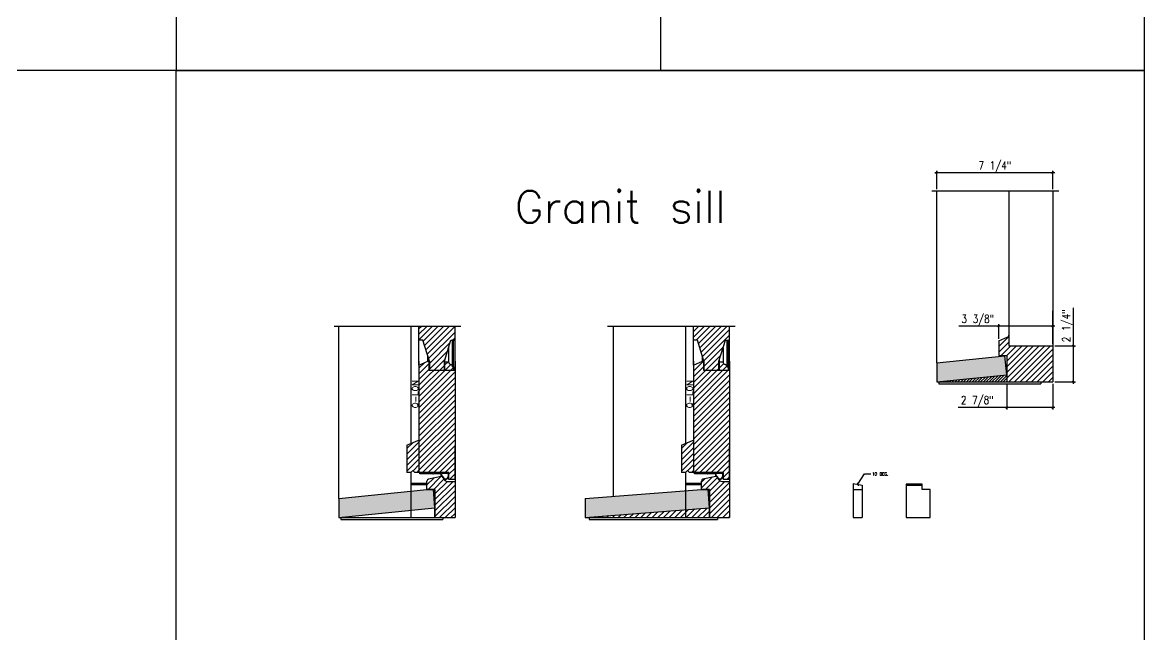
# Model space of a CAD drawing. Header units: inches. Extents: x 1985 to 11287, y 379 to 4336.
# Drawn here: x 7615.7 to 7685.8, y 3393.6 to 3431.8 of the extents above; entities that cross this region are included whole.
import ezdxf

# ---------------------------------------------------------------- set-up
doc = ezdxf.new("R2010")
doc.units = ezdxf.units.IN
doc.header["$MEASUREMENT"] = 0
doc.layers.get('0').update_dxf_attribs({"linetype": 'CONTINUOUS'})
doc.layers.get('Defpoints').update_dxf_attribs({"linetype": 'CONTINUOUS'})
for name, color, linetype in [('Alum. plate 99', 4, 'CONTINUOUS'), ('COTE1-1 99', 7, 'CONTINUOUS'), ('detail 99', 30, 'CONTINUOUS'), ('glazing tape 99', 7, 'CONTINUOUS'), ('granit sill 99', 204, 'CONTINUOUS'), ('hatch 99', 1, 'CONTINUOUS'), ('separation 99', 3, 'CONTINUOUS'), ('weatherstripping 99', 5, 'CONTINUOUS'), ('wood detail 99', 7, 'CONTINUOUS')]:
    doc.layers.add(name, color=color, linetype=linetype)
doc.styles.get("Standard").update_dxf_attribs({"font": 'txt.shx', "width": 0.8})
doc.dimstyles.new('Elevation', dxfattribs={"dimscale": 2, "dimtxt": 0.75, "dimasz": 0.0625, "dimexe": 0.0625, "dimexo": 0.0625, "dimgap": 0.0625, "dimtad": 1, "dimdec": 5, "dimzin": 0, "dimdsep": 46, "dimlunit": 5, "dimtxsty": 'Standard', "dimblk1": 'OBLIQUE', "dimblk2": 'OBLIQUE', "dimsah": 1, "dimcen": 2, "dimdle": 0.0625, "dimclrd": 1, "dimclre": 1, "dimadec": 1, "dimazin": 0, "dimtfac": 0.375, "dimtdec": 5, "dimtmove": 0, "dimatfit": 3, "dimldrblk": 'OBLIQUE', "dimfxl": 1, "dimfrac": 2, "dimtolj": 1, "dimtzin": 0, "dimarcsym": 0})
pattern_1 = [(37.5, (7885.127765, 3321.617115), (-0.003149668, 0.096341188), [0, -0.076, 0, -0.085, 0, -0.08125]), (7.5, (7885.12776, 3321.61711), (0.088488835, 0.141107303), [0, -0.041, 0, -0.0685, 0, -0.02625]), (327.5, (7885.066265, 3321.617115), (0.155707093, 0.000282953), [0, -0.025, 0, -0.09, 0, -0.1175]), (317.5, (7885.06626, 3321.61711), (0.15030633, 0.04388378), [0, -0.0125, 0, -0.059, 0, -0.0675])]

# ---------------------------------------------------------------- blocks, each defined once
blk = doc.blocks.new('_OBLIQUE')
at = {"color": 0, "linetype": 'ByBlock'}
blk.add_line((-0.5, -0.5), (0.5, 0.5), dxfattribs=at)
blk = doc.blocks.new('*D740')
at = {"layer": 'COTE1-1 99', "color": 1, "lineweight": -2, "transparency": 16777216}
for p, q in [((7681.323, 3411.571), (7681.323, 3413.946)), ((7680.154, 3411.571), (7681.448, 3411.571)), ((7681.323, 3409.196), (7681.323, 3411.571)), ((7680.154, 3409.321), (7681.448, 3409.321))]:
    blk.add_line(p, q, dxfattribs=at)
at = {"layer": 'Defpoints', "color": 0, "transparency": 16777216}
for p in [(7680.029, 3411.571), (7681.323, 3411.571), (7680.029, 3409.321)]:
    blk.add_point(p, dxfattribs=at)
at = {"layer": 'COTE1-1 99', "color": 1, "lineweight": -2, "transparency": 16777216, "xscale": 0.125, "yscale": 0.125, "zscale": 0.125}
for p, rotation in [((7681.323, 3411.571), 90), ((7681.323, 3409.321), 270)]:
    blk.add_blockref('_OBLIQUE', p, dxfattribs=dict(at, rotation=rotation))
at = {"layer": 'COTE1-1 99', "color": 0, "transparency": 16777216, "insert": (7680.948, 3412.821), "char_height": 0.5, "attachment_point": 5, "rotation": 90}
blk.add_mtext('\\A1;2 1/4"', dxfattribs=at)
blk = doc.blocks.new('*D741')
at = {"layer": 'COTE1-1 99', "color": 1, "lineweight": -2, "transparency": 16777216}
for p, q in [((7677.154, 3409.196), (7677.154, 3407.608)), ((7680.029, 3409.196), (7680.029, 3407.608)), ((7677.154, 3407.733), (7674.113, 3407.733)), ((7680.154, 3407.733), (7677.154, 3407.733))]:
    blk.add_line(p, q, dxfattribs=at)
at = {"layer": 'Defpoints', "color": 0, "transparency": 16777216}
for p in [(7677.154, 3409.321), (7680.029, 3409.321), (7677.154, 3407.733)]:
    blk.add_point(p, dxfattribs=at)
at = {"layer": 'COTE1-1 99', "color": 1, "lineweight": -2, "transparency": 16777216, "xscale": 0.125, "yscale": 0.125, "zscale": 0.125, "rotation": 180}
blk.add_blockref('_OBLIQUE', (7677.154, 3407.733), dxfattribs=at)
at = {"layer": 'COTE1-1 99', "color": 1, "lineweight": -2, "transparency": 16777216, "xscale": 0.125, "yscale": 0.125, "zscale": 0.125}
blk.add_blockref('_OBLIQUE', (7680.029, 3407.733), dxfattribs=at)
at = {"layer": 'COTE1-1 99', "color": 0, "transparency": 16777216, "insert": (7675.304, 3408.108), "char_height": 0.5, "attachment_point": 5}
blk.add_mtext('\\A1;2 7/8"', dxfattribs=at)
blk = doc.blocks.new('*D742')
at = {"layer": 'COTE1-1 99', "color": 1, "lineweight": -2, "transparency": 16777216}
for p, q in [((7676.654, 3412.798), (7674.146, 3412.798)), ((7676.654, 3412.018), (7676.654, 3412.923)), ((7680.154, 3412.798), (7676.654, 3412.798)), ((7680.029, 3411.696), (7680.029, 3412.923))]:
    blk.add_line(p, q, dxfattribs=at)
at = {"layer": 'Defpoints', "color": 0, "transparency": 16777216}
for p in [(7676.654, 3412.798), (7676.654, 3411.893), (7680.029, 3411.571)]:
    blk.add_point(p, dxfattribs=at)
at = {"layer": 'COTE1-1 99', "color": 1, "lineweight": -2, "transparency": 16777216, "xscale": 0.125, "yscale": 0.125, "zscale": 0.125, "rotation": 180}
blk.add_blockref('_OBLIQUE', (7676.654, 3412.798), dxfattribs=at)
at = {"layer": 'COTE1-1 99', "color": 1, "lineweight": -2, "transparency": 16777216, "xscale": 0.125, "yscale": 0.125, "zscale": 0.125}
blk.add_blockref('_OBLIQUE', (7680.029, 3412.798), dxfattribs=at)
at = {"layer": 'COTE1-1 99', "color": 0, "transparency": 16777216, "insert": (7675.338, 3413.173), "char_height": 0.5, "attachment_point": 5}
blk.add_mtext('\\A1;3 3/8"', dxfattribs=at)
blk = doc.blocks.new('*D743')
at = {"layer": 'COTE1-1 99', "color": 1, "lineweight": -2, "transparency": 16777216}
for p, q in [((7680.154, 3422.379), (7672.654, 3422.379)), ((7672.779, 3421.363), (7672.779, 3422.504)), ((7680.029, 3421.363), (7680.029, 3422.504))]:
    blk.add_line(p, q, dxfattribs=at)
at = {"layer": 'Defpoints', "color": 0, "transparency": 16777216}
for p in [(7672.779, 3422.379), (7672.779, 3421.238), (7680.029, 3421.238)]:
    blk.add_point(p, dxfattribs=at)
at = {"layer": 'COTE1-1 99', "color": 1, "lineweight": -2, "transparency": 16777216, "xscale": 0.125, "yscale": 0.125, "zscale": 0.125, "rotation": 180}
blk.add_blockref('_OBLIQUE', (7672.779, 3422.379), dxfattribs=at)
at = {"layer": 'COTE1-1 99', "color": 1, "lineweight": -2, "transparency": 16777216, "xscale": 0.125, "yscale": 0.125, "zscale": 0.125}
blk.add_blockref('_OBLIQUE', (7680.029, 3422.379), dxfattribs=at)
at = {"layer": 'COTE1-1 99', "color": 0, "transparency": 16777216, "insert": (7676.404, 3422.754), "char_height": 0.5, "attachment_point": 5}
blk.add_mtext('\\A1;7 1/4"', dxfattribs=at)

msp = doc.modelspace()

# ---------------------------------------------------------------- hatches: boundary and pattern name
at = {"layer": 'glazing tape 99'}
h = msp.add_hatch(color=7, dxfattribs=at)
h.paths.add_polyline_path([(7641.097868, 3410.609884), (7641.066568, 3410.609884), (7641.066568, 3410.04737), (7641.097868, 3410.04737)])
h.paths.add_polyline_path([(7642.066568, 3410.586384), (7642.035268, 3410.586384), (7642.035268, 3410.04737), (7642.066568, 3410.04737)])
h = msp.add_hatch(color=7, dxfattribs=at)
h.paths.add_polyline_path([(7658.236057, 3410.609884), (7658.204757, 3410.609884), (7658.204757, 3410.04737), (7658.236057, 3410.04737)])
h.paths.add_polyline_path([(7659.204757, 3410.586384), (7659.173457, 3410.586384), (7659.173457, 3410.04737), (7659.204757, 3410.04737)])
at = {"layer": 'granit sill 99'}
h = msp.add_hatch(dxfattribs=at)
h.set_pattern_fill('AR-SAND', color=3, scale=0.05, style=0)
h.set_pattern_definition([(37.5, (52.51639, 8.46121), (-0.0031496679, 0.09634118845), [0, -0.076, 0, -0.085, 0, -0.08125]), (7.5, (52.51639, 8.46121), (0.0884888353, 0.1411073033), [0, -0.041, 0, -0.0685, 0, -0.02625]), (327.5, (52.45489, 8.46121), (0.1557070931, 0.0002829527), [0, -0.025, 0, -0.09, 0, -0.1175]), (317.5, (52.45489, 8.46121), (0.1503063302, 0.0438837782), [0, -0.0125, 0, -0.059, 0, -0.0675])])
h.paths.add_polyline_path([(7677.154287, 3409.75958), (7677.033184, 3410.943695), (7672.779299, 3410.508638), (7672.779299, 3409.321138)])
h = msp.add_hatch(dxfattribs=at)
h.set_pattern_fill('AR-SAND', color=3, scale=0.05, style=0)
h.set_pattern_definition(pattern_1)
h.paths.add_polyline_path([(7639.941556, 3401.310893), (7639.941556, 3402.507651), (7635.441568, 3402.047424), (7635.441568, 3400.859924)])
h.paths.add_polyline_path([(7641.441568, 3401.461218), (7641.352444, 3402.609924), (7640.941557, 3402.609924), (7639.941556, 3402.507651), (7639.941556, 3401.310893)])
h = msp.add_hatch(dxfattribs=at)
h.set_pattern_fill('AR-SAND', color=3, scale=0.05, style=0)
h.set_pattern_definition(pattern_1)
h.paths.add_polyline_path([(7657.079745, 3402.532338), (7650.829757, 3402.047424), (7650.829757, 3400.859924), (7657.079745, 3401.344838)])
h.paths.add_polyline_path([(7658.490633, 3402.609924), (7658.079746, 3402.609924), (7657.079745, 3402.532338), (7657.079745, 3401.344838), (7658.579757, 3401.461218)])
h = msp.add_hatch(dxfattribs=at)
h.set_pattern_fill('ANSI31', color=256, scale=2, style=0)
h.set_pattern_definition([(45, (7885.12776, 3321.61711), (-0.1767767, 0.1767767), [])])
h.paths.add_polyline_path([(7658.579757, 3401.461218), (7657.079745, 3401.344838), (7657.079745, 3400.859924), (7658.579757, 3400.859924)])
h.paths.add_polyline_path([(7657.079745, 3401.344838), (7650.829757, 3400.859924), (7657.079745, 3400.859924)])
at = {"layer": 'hatch 99'}
h = msp.add_hatch(dxfattribs=at)
h.set_pattern_fill('ANSI31', color=256, scale=2, style=0)
h.paths.add_polyline_path([(7642.691568, 3403.109924), (7642.254017, 3403.109924, -0.357812282), (7641.950913, 3403.346527, 0.300345872), (7641.835962, 3403.422424), (7641.027704, 3403.250131, 0.324394407), (7640.941557, 3403.131322), (7640.941557, 3402.609924), (7641.441568, 3402.609924), (7641.441568, 3400.859924), (7641.941568, 3400.859924), (7642.691568, 3400.859924), (7642.691568, 3401.489265)])
h.paths.add_polyline_path([(7642.691568, 3409.773172), (7642.691568, 3410.04737), (7641.066568, 3410.04737), (7641.066568, 3410.609884), (7641.004068, 3410.609884), (7640.441568, 3410.368813), (7640.441568, 3409.086504), (7640.441568, 3403.672419), (7640.566568, 3403.672419), (7642.316568, 3403.672419), (7642.316568, 3403.412015), (7642.316568, 3403.23497), (7642.691568, 3403.23497), (7642.691568, 3405.299564)])
h.paths.add_polyline_path([(7642.605568, 3410.270584), (7642.543068, 3410.270584), (7642.543068, 3410.277274, 0.396713131), (7642.418068, 3410.403334, -0.33870461), (7642.293068, 3410.586384), (7642.066568, 3410.586384), (7642.066568, 3410.04737), (7642.605568, 3410.04737)], flags=17)
h.paths.add_polyline_path([(7642.441568, 3411.922384), (7642.691568, 3411.922384), (7642.691568, 3412.777047), (7640.441568, 3412.777047), (7640.441568, 3411.922384), (7640.691568, 3411.922384), (7641.099192, 3410.609884), (7641.097868, 3410.609884), (7641.097868, 3410.04737), (7642.035268, 3410.04737), (7642.035268, 3410.609884)])
h = msp.add_hatch(dxfattribs=at)
h.set_pattern_fill('ANSI31', color=256, scale=2, style=0)
h.paths.add_polyline_path([(7659.829757, 3403.109924), (7659.392205, 3403.109924, -0.357812282), (7659.089102, 3403.346527, 0.300345872), (7658.97415, 3403.422424), (7658.165893, 3403.250131, 0.324394407), (7658.079746, 3403.131322), (7658.079746, 3402.609924), (7658.579757, 3402.609924), (7658.579757, 3400.859924), (7659.079757, 3400.859924), (7659.829757, 3400.859924), (7659.829757, 3401.489265)])
h.paths.add_polyline_path([(7659.829757, 3405.299564), (7659.829757, 3409.773172), (7659.829757, 3410.04737), (7658.204757, 3410.04737), (7658.204757, 3410.609884), (7658.142257, 3410.609884), (7657.579757, 3410.368813), (7657.579757, 3409.086504), (7657.579757, 3403.672419), (7657.704757, 3403.672419), (7659.454757, 3403.672419), (7659.454757, 3403.412015), (7659.454757, 3403.23497), (7659.829757, 3403.23497)])
h.paths.add_polyline_path([(7659.579757, 3411.922384), (7659.829757, 3411.922384), (7659.829757, 3412.777047), (7657.579757, 3412.777047), (7657.579757, 3411.922384), (7657.829757, 3411.922384), (7658.237381, 3410.609884), (7658.236057, 3410.609884), (7658.236057, 3410.04737), (7659.173457, 3410.04737), (7659.173457, 3410.609884)])
h.paths.add_polyline_path([(7659.556257, 3410.403334, -0.33870461), (7659.431257, 3410.586384), (7659.204757, 3410.586384), (7659.204757, 3410.04737), (7659.743757, 3410.04737), (7659.743757, 3410.270584), (7659.681257, 3410.270584), (7659.681257, 3410.277274, 0.396713131)], flags=17)
h = msp.add_hatch(dxfattribs=at)
h.set_pattern_fill('ANSI31', color=256, scale=2, style=0)
h.set_pattern_definition([(45, (52.5164, 8.46121), (-0.176776695, 0.176776695), [])])
h.paths.add_polyline_path([(7677.920511, 3411.571138), (7677.279287, 3411.571138), (7677.279287, 3412.133652), (7677.216787, 3412.133652), (7676.654287, 3411.89258), (7676.654287, 3410.968865), (7677.154287, 3410.968865), (7677.154287, 3409.321138), (7679.279299, 3409.321138), (7680.029299, 3409.321138), (7680.029299, 3409.950479), (7680.029299, 3411.571138)])
h = msp.add_hatch(dxfattribs=at)
h.set_pattern_fill('ANSI31', color=256, scale=2, style=0)
h.set_pattern_definition([(45, (8020.00785, 2240.09324), (-0.176776695, 0.176776695), [])])
h.paths.add_polyline_path([(7640.441568, 3405.672469), (7640.379068, 3405.672469), (7639.691568, 3405.377826), (7639.691568, 3403.672419), (7639.941568, 3403.672419), (7640.066568, 3403.797419), (7640.191568, 3403.672419), (7640.441568, 3403.672419)])
h = msp.add_hatch(dxfattribs=at)
h.set_pattern_fill('ANSI31', color=256, scale=2, style=0)
h.set_pattern_definition([(45, (8037.14604, 2240.09324), (-0.176776695, 0.176776695), [])])
h.paths.add_polyline_path([(7657.579757, 3405.672469), (7657.517257, 3405.672469), (7656.829757, 3405.377826), (7656.829757, 3403.672419), (7657.079757, 3403.672419), (7657.204757, 3403.797419), (7657.329757, 3403.672419), (7657.579757, 3403.672419)])
at = {"layer": 'wood detail 99'}
h = msp.add_hatch(dxfattribs=at)
h.set_pattern_fill('ANSI31', color=256, style=0)
h.set_pattern_definition([(45, (52.51639, 8.46121), (-0.0883883476, 0.0883883476), [])])
h.paths.add_polyline_path([(7672.779299, 3409.321138), (7677.154287, 3409.321138), (7677.154287, 3409.75958)])

# ---------------------------------------------------------------- linework, layer by layer
at = {"layer": 'Alum. plate 99'}
for p, q in [((7672.904299, 3409.321138), (7679.279299, 3409.321138)), ((7672.904299, 3409.321138), (7672.904299, 3409.196138)), ((7672.904299, 3409.196138), (7679.279299, 3409.196138)), ((7679.279299, 3409.321138), (7679.279299, 3409.196138)), ((7635.566568, 3400.859924), (7641.941568, 3400.859924)), ((7635.566568, 3400.859924), (7635.566568, 3400.734924)), ((7635.566568, 3400.734924), (7641.941568, 3400.734924)), ((7641.941568, 3400.859924), (7641.941568, 3400.734924)), ((7651.079757, 3400.859924), (7651.079757, 3400.734924)), ((7651.079757, 3400.859924), (7659.079757, 3400.859924)), ((7651.079757, 3400.734924), (7659.079757, 3400.734924)), ((7659.079757, 3400.859924), (7659.079757, 3400.734924))]:
    msp.add_line(p, q, dxfattribs=at)
at = {"layer": 'granit sill 99'}
for p, q in [((7672.779299, 3410.508638), (7677.033184, 3410.943695)), ((7672.779299, 3410.508638), (7672.779299, 3409.321138)), ((7672.779299, 3409.321138), (7677.154287, 3409.75958)), ((7635.441568, 3402.047424), (7640.941557, 3402.609924)), ((7641.441568, 3401.461218), (7641.352444, 3402.609924)), ((7650.829757, 3402.047424), (7658.079746, 3402.609924)), ((7658.579757, 3401.461218), (7658.490633, 3402.609924)), ((7635.441568, 3402.047424), (7635.441568, 3400.859924)), ((7635.441568, 3400.859924), (7641.441568, 3401.461218)), ((7650.829757, 3402.047424), (7650.829757, 3400.859924)), ((7650.829757, 3400.859924), (7658.579757, 3401.461218))]:
    msp.add_line(p, q, dxfattribs=at)
at = {"layer": 'separation 99'}
for p, q in [((7685.752407, 3276.128059), (7685.752407, 3764.575732)), ((7655.514582, 3468.707265), (7655.514582, 3428.766598)), ((7625.276756, 3344.375051), (7625.276756, 3428.766598))]:
    msp.add_line(p, q, dxfattribs=at)
for points in [[(7625.276756, 3428.766598), (7685.752407, 3428.766598), (7685.752407, 3468.707265), (7625.276756, 3468.707265)], [(7484.325689, 3276.128059), (7685.752407, 3276.128059), (7685.752407, 3428.766598), (7484.325689, 3428.766598)]]:
    msp.add_lwpolyline(points, close=True, dxfattribs=at)
at = {"layer": 'weatherstripping 99', "color": 5, "lineweight": 30}
for p, q in [((7642.313568, 3403.669419), (7640.504068, 3403.669419)), ((7640.504068, 3403.609919), (7640.504068, 3403.669419)), ((7640.575587, 3403.609919), (7641.286279, 3403.609919)), ((7641.378107, 3403.609919), (7641.785318, 3403.609919)), ((7641.816568, 3403.578669), (7641.816568, 3403.479948)), ((7641.847818, 3403.578669), (7641.847818, 3403.479948)), ((7642.254068, 3403.609919), (7641.879068, 3403.609919)), ((7642.285318, 3403.417418), (7642.285318, 3403.578669)), ((7642.313568, 3403.403758), (7642.313568, 3403.669419)), ((7659.451757, 3403.669419), (7657.642257, 3403.669419)), ((7657.642257, 3403.609919), (7657.642257, 3403.669419)), ((7657.713775, 3403.609919), (7658.424468, 3403.609919)), ((7658.516296, 3403.609919), (7658.923507, 3403.609919)), ((7658.954757, 3403.578669), (7658.954757, 3403.479948)), ((7658.986007, 3403.578669), (7658.986007, 3403.479948)), ((7659.392257, 3403.609919), (7659.017257, 3403.609919)), ((7659.423507, 3403.417418), (7659.423507, 3403.578669)), ((7659.451757, 3403.403758), (7659.451757, 3403.669419))]:
    msp.add_line(p, q, dxfattribs=at)
at = {"layer": 'weatherstripping 99'}
for p, q in [((7640.504068, 3403.578669), (7640.504068, 3403.609919)), ((7640.544337, 3403.578669), (7640.504068, 3403.578669)), ((7641.317514, 3403.579645), (7641.346872, 3403.579645)), ((7657.642257, 3403.578669), (7657.642257, 3403.609919)), ((7657.682525, 3403.578669), (7657.642257, 3403.578669)), ((7658.455703, 3403.579645), (7658.485061, 3403.579645))]:
    msp.add_line(p, q, dxfattribs=at)
at = {"layer": 'weatherstripping 99', "color": 5, "lineweight": 30}
for centre, radius, start, end in [((7640.575587, 3403.578669), 0.03125, 90, 180), ((7641.286279, 3403.578669), 0.03125, 1.78991061, 90), ((7641.378107, 3403.578669), 0.03125, 90, 178.21008939), ((7641.785318, 3403.578669), 0.03125, 0, 90), ((7641.879068, 3403.479948), 0.0625, 180, 242.08761189), ((7641.879068, 3403.578669), 0.03125, 90, 180), ((7641.879068, 3403.479948), 0.03125, 180, 256.70877469), ((7642.254068, 3403.578669), 0.03125, 0, 90), ((7657.713775, 3403.578669), 0.03125, 90, 180), ((7658.424468, 3403.578669), 0.03125, 1.78991061, 90), ((7658.516296, 3403.578669), 0.03125, 90, 178.21008939), ((7658.923507, 3403.578669), 0.03125, 0, 90), ((7659.017257, 3403.479948), 0.0625, 180, 242.08761189), ((7659.017257, 3403.578669), 0.03125, 90, 180), ((7659.017257, 3403.479948), 0.03125, 180, 256.70877469), ((7659.392257, 3403.578669), 0.03125, 0, 90), ((7641.835962, 3403.29747), 0.128, 18.73176161, 83.78878515), ((7641.835962, 3403.29747), 0.15625, 11.13492807, 76.70877469), ((7642.254017, 3403.422419), 0.308448, 195.77266399, 213.86361779), ((7642.254017, 3403.422419), 0.281198, 199.69627496, 209.3227129), ((7642.036093, 3403.300012), 0.0625, 232.32213303, 260.75742996), ((7642.036093, 3403.300012), 0.03125, 209.3227129, 260.75742996), ((7642.06824, 3403.497564), 0.262651, 260.75742996, 339.07462748), ((7642.06824, 3403.497564), 0.231401, 260.75742996, 339.73556112), ((7658.97415, 3403.29747), 0.128, 18.73176161, 83.78878515), ((7658.97415, 3403.29747), 0.15625, 11.13492807, 76.70877469), ((7659.392205, 3403.422419), 0.308448, 195.77266399, 213.86361779), ((7659.392205, 3403.422419), 0.281198, 199.69627496, 209.3227129), ((7659.174281, 3403.300012), 0.0625, 232.32213303, 260.75742996), ((7659.174281, 3403.300012), 0.03125, 209.3227129, 260.75742996), ((7659.206429, 3403.497564), 0.262651, 260.75742996, 339.07462748), ((7659.206429, 3403.497564), 0.231401, 260.75742996, 339.73556112)]:
    msp.add_arc(centre, radius, start, end, dxfattribs=at)
at = {"layer": 'wood detail 99'}
for p, q in [((7680.391791, 3421.238261), (7672.47423, 3421.238261)), ((7672.779299, 3410.508638), (7672.779299, 3421.238261)), ((7677.279287, 3421.238261), (7677.279287, 3417.547717)), ((7680.029299, 3421.238261), (7680.029299, 3411.571138)), ((7677.279287, 3418.359486), (7677.279287, 3412.133652)), ((7680.029299, 3411.696184), (7680.029299, 3413.760778)), ((7643.05406, 3412.777047), (7635.136499, 3412.777047)), ((7635.441568, 3402.047424), (7635.441568, 3412.777047)), ((7639.941556, 3412.777047), (7639.941556, 3409.086504)), ((7640.441568, 3411.922384), (7640.441568, 3412.777047)), ((7640.441568, 3410.368813), (7640.441568, 3412.777047)), ((7642.691568, 3411.922384), (7642.691568, 3412.777047)), ((7660.17877, 3412.777047), (7652.207891, 3412.777047)), ((7652.579757, 3402.188049), (7652.579757, 3412.777047)), ((7657.079745, 3412.777047), (7657.079745, 3409.086504)), ((7657.579757, 3410.368813), (7657.579757, 3412.777047)), ((7657.579757, 3411.922384), (7657.579757, 3412.777047)), ((7659.829757, 3411.922384), (7659.829757, 3412.777047)), ((7640.691568, 3411.922384), (7640.441568, 3411.922384)), ((7640.441568, 3410.368813), (7640.441568, 3411.922384)), ((7641.097868, 3410.614148), (7640.691568, 3411.922384)), ((7642.035268, 3410.609884), (7642.441568, 3411.922384)), ((7642.441568, 3411.922384), (7642.691568, 3411.922384)), ((7642.691568, 3410.04737), (7642.691568, 3411.922384)), ((7657.579757, 3410.368813), (7657.579757, 3411.922384)), ((7657.829757, 3411.922384), (7657.579757, 3411.922384)), ((7658.236057, 3410.614148), (7657.829757, 3411.922384)), ((7659.173457, 3410.609884), (7659.579757, 3411.922384)), ((7659.579757, 3411.922384), (7659.829757, 3411.922384)), ((7659.829757, 3410.04737), (7659.829757, 3411.922384)), ((7676.654287, 3411.89258), (7676.654287, 3410.968865)), ((7677.216787, 3412.133652), (7677.279287, 3412.133652)), ((7677.216787, 3412.133652), (7677.279287, 3412.133652)), ((7677.279287, 3412.133652), (7677.279287, 3411.571138)), ((7677.279287, 3412.133652), (7677.279287, 3411.571138)), ((7677.279287, 3412.133652), (7677.279287, 3411.571138)), ((7640.441568, 3410.368813), (7640.441568, 3411.808049)), ((7642.293068, 3411.442674), (7642.293068, 3410.586384)), ((7642.293068, 3411.172384), (7642.293068, 3410.586384)), ((7642.691568, 3410.04737), (7642.691568, 3411.808049)), ((7657.579757, 3410.368813), (7657.579757, 3411.808049)), ((7659.431257, 3411.442674), (7659.431257, 3410.586384)), ((7659.431257, 3411.172384), (7659.431257, 3410.586384)), ((7659.829757, 3410.04737), (7659.829757, 3411.808049)), ((7677.920511, 3411.571138), (7680.029299, 3411.571138)), ((7680.029299, 3411.571138), (7680.029299, 3409.950479)), ((7640.441568, 3410.609884), (7640.441568, 3409.086504)), ((7641.004068, 3410.609884), (7641.004068, 3410.916173)), ((7641.004068, 3410.609884), (7641.097868, 3410.609884)), ((7641.004068, 3410.609884), (7641.066568, 3410.609884)), ((7641.004068, 3410.609884), (7641.066568, 3410.609884)), ((7641.066568, 3410.609884), (7641.066568, 3410.04737)), ((7641.066568, 3410.609884), (7641.066568, 3410.04737)), ((7641.066568, 3410.609884), (7641.066568, 3410.04737)), ((7641.097868, 3410.609884), (7641.097868, 3410.04737)), ((7642.691568, 3410.609884), (7642.691568, 3409.086504)), ((7657.579757, 3410.609884), (7657.579757, 3409.086504)), ((7658.142257, 3410.609884), (7658.142257, 3410.916173)), ((7658.142257, 3410.609884), (7658.204757, 3410.609884)), ((7658.142257, 3410.609884), (7658.204757, 3410.609884)), ((7658.142257, 3410.609884), (7658.236057, 3410.609884)), ((7658.204757, 3410.609884), (7658.204757, 3410.04737)), ((7658.204757, 3410.609884), (7658.204757, 3410.04737)), ((7658.204757, 3410.609884), (7658.204757, 3410.04737)), ((7658.236057, 3410.609884), (7658.236057, 3410.04737)), ((7659.829757, 3410.609884), (7659.829757, 3409.086504)), ((7676.654287, 3410.968865), (7677.154287, 3410.968865)), ((7677.154287, 3409.75958), (7677.033184, 3410.943695)), ((7677.154287, 3410.968865), (7677.154287, 3409.321138)), ((7639.941556, 3409.898272), (7639.941556, 3405.484964)), ((7640.441568, 3409.773172), (7640.441568, 3403.672419)), ((7642.691568, 3409.773172), (7642.691568, 3403.109924)), ((7657.079745, 3409.898272), (7657.079745, 3405.484964)), ((7657.579757, 3409.773172), (7657.579757, 3403.672419)), ((7659.829757, 3409.773172), (7659.829757, 3403.109924)), ((7680.029299, 3409.950479), (7680.029299, 3409.321138)), ((7672.779299, 3409.321138), (7678.154299, 3409.321138)), ((7677.154287, 3409.321138), (7680.029299, 3409.321138)), ((7677.279287, 3409.321138), (7678.779299, 3409.321138)), ((7640.379068, 3405.672469), (7640.441568, 3405.672469)), ((7640.441568, 3405.672469), (7640.441568, 3403.672419)), ((7657.517257, 3405.672469), (7657.579757, 3405.672469)), ((7657.579757, 3405.672469), (7657.579757, 3403.672419)), ((7639.691568, 3405.377826), (7639.691568, 3403.672419)), ((7642.691568, 3403.23497), (7642.691568, 3405.299564)), ((7656.829757, 3405.377826), (7656.829757, 3403.672419)), ((7659.829757, 3403.23497), (7659.829757, 3405.299564)), ((7639.941568, 3403.672419), (7639.691568, 3403.672419)), ((7639.941556, 3403.672419), (7639.941556, 3402.532338)), ((7639.941568, 3403.672419), (7640.066568, 3403.797419)), ((7640.066568, 3403.797419), (7640.191568, 3403.672419)), ((7640.441568, 3403.672419), (7640.191568, 3403.672419)), ((7657.079757, 3403.672419), (7656.829757, 3403.672419)), ((7657.079745, 3403.672419), (7657.079745, 3402.532338)), ((7657.079757, 3403.672419), (7657.204757, 3403.797419)), ((7657.204757, 3403.797419), (7657.329757, 3403.672419)), ((7657.579757, 3403.672419), (7657.329757, 3403.672419)), ((7640.941557, 3402.979924), (7639.941556, 3402.979924)), ((7639.941556, 3402.979924), (7639.941556, 3400.859924)), ((7640.941557, 3402.889924), (7639.941556, 3402.889924)), ((7640.941557, 3402.609924), (7640.941557, 3403.131322)), ((7640.941557, 3402.609924), (7640.941557, 3402.979924)), ((7641.835962, 3403.422424), (7641.027704, 3403.250131)), ((7642.239208, 3403.109924), (7642.691568, 3403.109924)), ((7642.316568, 3403.23497), (7642.316568, 3403.412015)), ((7642.691568, 3403.23497), (7642.316568, 3403.23497)), ((7642.691568, 3403.109924), (7642.691568, 3401.489265)), ((7657.079745, 3402.979924), (7657.079745, 3400.859924)), ((7658.079746, 3402.979924), (7657.079745, 3402.979924)), ((7658.079746, 3402.889924), (7657.079745, 3402.889924)), ((7658.079746, 3402.609924), (7658.079746, 3403.131322)), ((7658.079746, 3402.609924), (7658.079746, 3402.979924)), ((7658.97415, 3403.422424), (7658.165893, 3403.250131)), ((7659.377397, 3403.109924), (7659.829757, 3403.109924)), ((7659.454757, 3403.23497), (7659.454757, 3403.412015)), ((7659.829757, 3403.23497), (7659.454757, 3403.23497)), ((7659.829757, 3403.109924), (7659.829757, 3401.489265)), ((7667.565568, 3402.979924), (7668.128068, 3402.88074)), ((7667.565568, 3402.979924), (7667.565568, 3400.859924)), ((7668.128068, 3402.88074), (7668.128068, 3400.859924)), ((7671.857998, 3402.949924), (7670.857997, 3402.949924)), ((7670.857997, 3402.949924), (7670.857997, 3400.859924)), ((7671.857998, 3402.859924), (7670.857997, 3402.859924)), ((7671.857998, 3402.609924), (7671.857998, 3402.949924)), ((7641.441568, 3402.609924), (7640.941557, 3402.609924)), ((7640.941557, 3402.609924), (7641.441568, 3402.609924)), ((7641.441568, 3400.859924), (7641.441568, 3402.609924)), ((7641.441568, 3402.609924), (7641.441568, 3400.859924)), ((7658.079746, 3402.609924), (7658.579757, 3402.609924)), ((7658.579757, 3402.609924), (7658.079746, 3402.609924)), ((7658.579757, 3402.609924), (7658.579757, 3400.859924)), ((7658.579757, 3400.859924), (7658.579757, 3402.609924)), ((7667.565568, 3402.609924), (7668.128068, 3402.609924)), ((7672.358009, 3402.609924), (7671.857998, 3402.609924)), ((7672.358009, 3400.859924), (7672.358009, 3402.609924)), ((7642.691568, 3401.489265), (7642.691568, 3400.859924)), ((7659.829757, 3401.489265), (7659.829757, 3400.859924)), ((7635.441568, 3400.859924), (7640.816568, 3400.859924)), ((7639.941556, 3400.859924), (7641.441568, 3400.859924)), ((7639.941556, 3400.859924), (7641.441568, 3400.859924)), ((7640.816568, 3400.859924), (7642.691568, 3400.859924)), ((7650.829757, 3400.859924), (7657.954757, 3400.859924)), ((7657.079745, 3400.859924), (7658.579757, 3400.859924)), ((7657.954757, 3400.859924), (7659.829757, 3400.859924)), ((7667.565568, 3400.859924), (7668.128068, 3400.859924)), ((7670.857997, 3400.859924), (7672.358009, 3400.859924))]:
    msp.add_line(p, q, dxfattribs=at)
at = {"layer": 'wood detail 99', "color": 7}
for p, q in [((7642.543068, 3410.270584), (7642.543068, 3411.922384)), ((7642.605568, 3410.270584), (7642.605568, 3411.922384)), ((7659.681257, 3410.270584), (7659.681257, 3411.922384)), ((7659.743757, 3410.270584), (7659.743757, 3411.922384)), ((7676.654287, 3411.89258), (7677.216787, 3412.133652)), ((7676.654287, 3411.89258), (7677.216787, 3412.133652)), ((7676.654287, 3411.89258), (7677.216787, 3412.133652)), ((7677.279287, 3412.133652), (7677.279287, 3412.238698)), ((7677.279287, 3411.571138), (7678.904287, 3411.571138)), ((7677.279287, 3411.571138), (7678.904287, 3411.571138)), ((7677.279287, 3411.571138), (7678.904287, 3411.571138)), ((7640.441568, 3410.368813), (7641.004068, 3410.609884)), ((7640.441568, 3410.368813), (7641.004068, 3410.609884)), ((7640.441568, 3410.368813), (7641.004068, 3410.609884)), ((7641.066568, 3410.609884), (7641.066568, 3410.71493)), ((7642.035268, 3410.04737), (7642.035268, 3410.609884)), ((7642.035268, 3410.586384), (7642.293068, 3410.586384)), ((7642.066568, 3410.586384), (7642.066568, 3410.710995)), ((7642.066568, 3410.04737), (7642.066568, 3410.586384)), ((7657.579757, 3410.368813), (7658.142257, 3410.609884)), ((7657.579757, 3410.368813), (7658.142257, 3410.609884)), ((7657.579757, 3410.368813), (7658.142257, 3410.609884)), ((7658.204757, 3410.609884), (7658.204757, 3410.71493)), ((7659.173457, 3410.04737), (7659.173457, 3410.609884)), ((7659.173457, 3410.586384), (7659.431257, 3410.586384)), ((7659.204757, 3410.586384), (7659.204757, 3410.710995)), ((7659.204757, 3410.04737), (7659.204757, 3410.586384)), ((7641.066568, 3410.04737), (7642.691568, 3410.04737)), ((7641.066568, 3410.04737), (7642.691568, 3410.04737)), ((7641.066568, 3410.04737), (7642.691568, 3410.04737)), ((7642.543068, 3410.270584), (7642.605568, 3410.270584)), ((7642.605568, 3410.270584), (7642.605568, 3410.04737)), ((7658.204757, 3410.04737), (7659.829757, 3410.04737)), ((7658.204757, 3410.04737), (7659.829757, 3410.04737)), ((7658.204757, 3410.04737), (7659.829757, 3410.04737)), ((7659.681257, 3410.270584), (7659.743757, 3410.270584)), ((7659.743757, 3410.270584), (7659.743757, 3410.04737)), ((7639.691568, 3405.377826), (7640.379068, 3405.672469)), ((7656.829757, 3405.377826), (7657.517257, 3405.672469)), ((7640.566568, 3403.672419), (7640.441568, 3403.672419)), ((7642.316568, 3403.672419), (7640.566568, 3403.672419)), ((7642.316568, 3403.412015), (7642.316568, 3403.672419)), ((7657.704757, 3403.672419), (7657.579757, 3403.672419)), ((7659.454757, 3403.672419), (7657.704757, 3403.672419)), ((7659.454757, 3403.412015), (7659.454757, 3403.672419))]:
    msp.add_line(p, q, dxfattribs=at)
for points in [[(7642.066568, 3410.04737), (7642.066568, 3410.586384), (7642.293068, 3410.586384, 0.33870461), (7642.418068, 3410.403334, -0.411741612), (7642.543068, 3410.270584), (7642.605568, 3410.270584), (7642.605568, 3410.04737)], [(7659.204757, 3410.04737), (7659.204757, 3410.586384), (7659.431257, 3410.586384, 0.33870461), (7659.556257, 3410.403334, -0.411741612), (7659.681257, 3410.270584), (7659.743757, 3410.270584), (7659.743757, 3410.04737)]]:
    msp.add_lwpolyline(points, format="xyb", dxfattribs=at)
for centre, radius, start, end in [((7642.475179, 3410.576538), 0.182376, 176.90517984, 251.7510895), ((7659.613367, 3410.576538), 0.182376, 176.90517984, 251.7510895), ((7642.41363, 3410.273929), 0.129481, 358.519748, 88.03576279), ((7659.551819, 3410.273929), 0.129481, 358.519748, 88.03576279)]:
    msp.add_arc(centre, radius, start, end, dxfattribs=at)
at = {"layer": 'wood detail 99'}
for centre, radius, start, end in [((7641.066557, 3403.131322), 0.125, 108.10890815, 180), ((7641.835962, 3403.297424), 0.125, 23.13030712, 90), ((7642.246612, 3403.412887), 0.303054, 192.6486596, 271.39999254), ((7658.204746, 3403.131322), 0.125, 108.10890815, 180), ((7658.97415, 3403.297424), 0.125, 23.13030712, 90), ((7659.384801, 3403.412887), 0.303054, 192.6486596, 271.39999254)]:
    msp.add_arc(centre, radius, start, end, dxfattribs=at)

# ---------------------------------------------------------------- texts
at = {"layer": 'COTE1-1 99', "insert": (7668.741714, 3403.676394), "char_height": 0.2, "attachment_point": 1}
msp.add_mtext('\\A1;10 DEG.', dxfattribs=at)
at = {"layer": 'detail 99'}
msp.add_text('Granit sill', height=2, dxfattribs=at).set_placement((7646.424178, 3419.257036))
for p in [(7640.396733, 3407.687212), (7657.534922, 3407.687212)]:
    msp.add_text('Q-LON', height=0.375, rotation=90, dxfattribs=at).set_placement(p)

# ---------------------------------------------------------------- dimensions: what is measured, and where the dimension line sits
at = {"layer": 'COTE1-1 99'}
dim = msp.add_linear_dim(base=(7672.779299, 3422.378585), p1=(7680.029299, 3421.238261), p2=(7672.779299, 3421.238261), dimstyle='Elevation', override={"dimtxt": 0.25, "dimpost": '"'}, dxfattribs=at)
dim.commit()
dim.dimension.update_dxf_attribs({"geometry": '*D743', "text_midpoint": (7676.404299, 3422.753585)})
for base, p1, p2, picture, middle in [((7676.654287, 3412.797944), (7680.029299, 3411.571138), (7676.654287, 3411.89258), '*D742', (7675.33762, 3412.797944)), ((7677.154287, 3407.733045), (7680.029299, 3409.321138), (7677.154287, 3409.321138), '*D741', (7675.304287, 3407.733045))]:
    dim = msp.add_linear_dim(base=base, p1=p1, p2=p2, dimstyle='Elevation', override={"dimtxt": 0.25, "dimpost": '"'}, dxfattribs=at)
    dim.commit()
    dim.dimension.update_dxf_attribs({"geometry": picture, "text_midpoint": middle, "dimtype": 160})
dim = msp.add_linear_dim(base=(7681.323394, 3411.571138), p1=(7680.029299, 3409.321138), p2=(7680.029299, 3411.571138), angle=90, dimstyle='Elevation', override={"dimtxt": 0.25, "dimpost": '"'}, dxfattribs=at)
dim.commit()
dim.dimension.update_dxf_attribs({"geometry": '*D740', "text_midpoint": (7680.948394, 3412.821138)})

# ---------------------------------------------------------------- leaders
msp.add_leader([(7667.846818, 3402.930332), (7668.256369, 3403.585112), (7668.66224, 3403.58407)], dimstyle='Elevation', dxfattribs=at)

doc.saveas('drawing.dxf')
